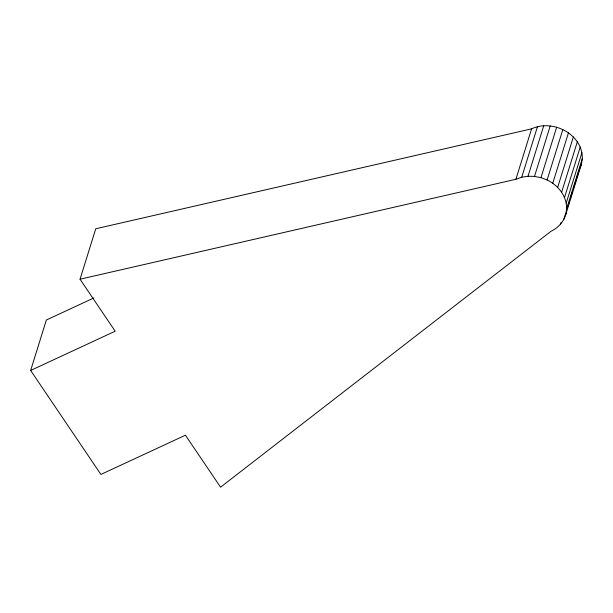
<?xml version="1.0" encoding="UTF-8"?>
<svg xmlns="http://www.w3.org/2000/svg" width="613" height="613" viewBox="0 0 613 613"><rect width="100%" height="100%" fill="white"/><g stroke="black" fill="none" stroke-linecap="round" stroke-linejoin="round"><path stroke-width="0.92" d="M565.799 214.412L566.642 208.849L582.35 158.399C582.572 134.017 552.543 118.853 531.601 128.845L95.751 228.772L80.042 279.214L115.167 331.212L30.65 370.459L100.907 474.439L185.433 435.192L220.557 487.189L551.018 231.277C557.999 227.952 563.646 221.914 565.799 214.412L581.507 163.97L582.35 158.399M30.65 370.459L46.358 320.009L93.797 297.987M80.042 279.214L515.885 179.287L531.601 128.845M515.885 179.287L521.724 177.234L537.432 126.791M521.724 177.234L528.008 176.26L543.716 125.811M528.008 176.26L534.498 176.398L550.213 125.956M534.498 176.398L540.957 177.647L556.665 127.205M566.642 208.849C566.933 196.275 558.136 185.18 547.118 179.961L562.834 129.519M552.757 183.249L568.473 132.806M557.661 187.379L573.37 136.937M561.631 192.198L577.339 141.756M564.512 197.524L580.227 147.082M566.205 203.141L581.913 152.698M560.466 224.297L561.025 222.488M563.715 219.63L565.676 213.324M567.922 206.114L569.324 201.616M570.442 198.007L572.412 191.708M573.53 188.099L576.059 179.992M576.618 178.191L579.139 170.085M579.423 169.188L581.507 163.97M540.957 177.647L547.118 179.961"/></g></svg>
